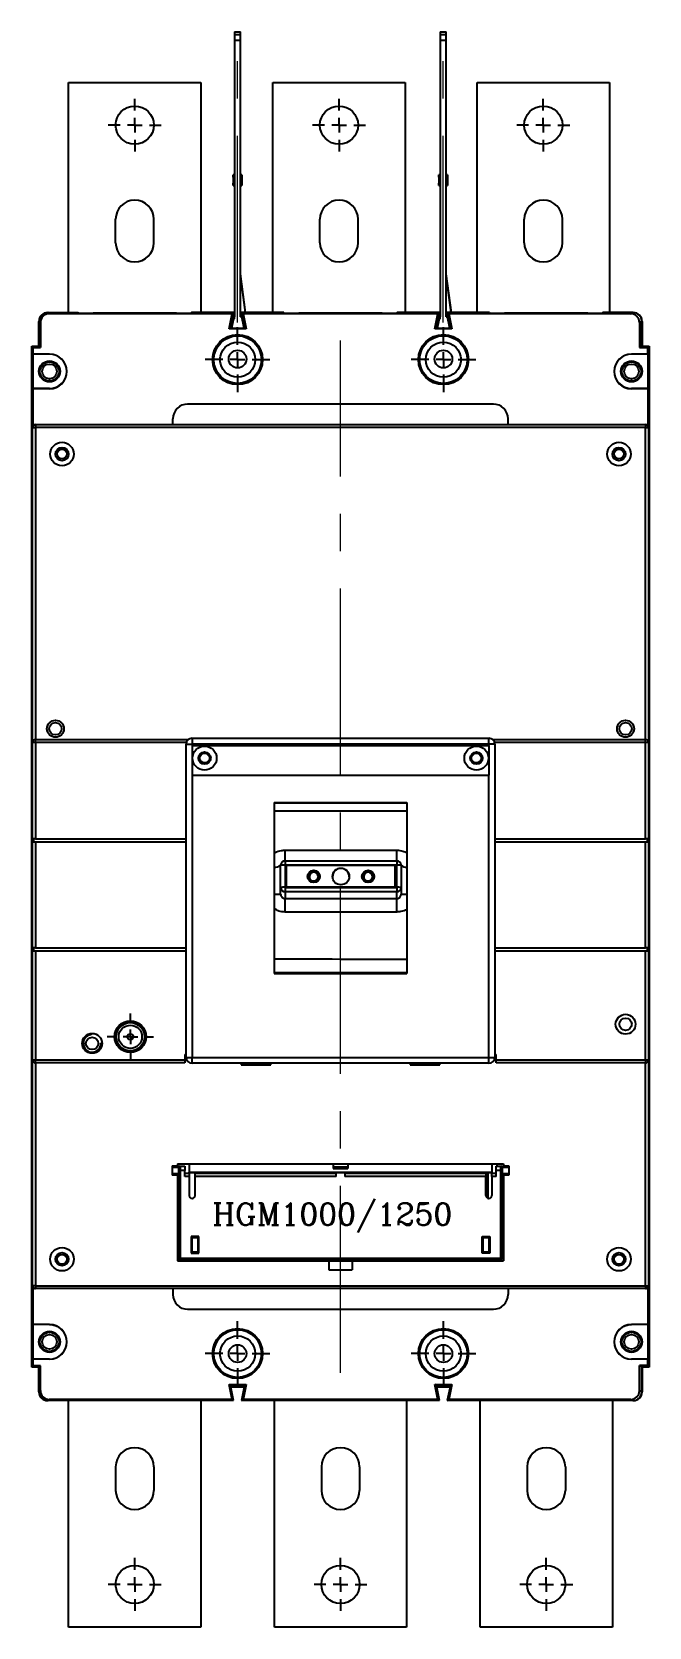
# Model space of a CAD drawing. Header units: millimetres. Extents: x 0 to 210, y 0 to 542.
import ezdxf

# ---------------------------------------------------------------- set-up
doc = ezdxf.new("R2010")
doc.units = ezdxf.units.MM
doc.linetypes.add('CENTERX2', pattern=[101.6, 63.5, -12.7, 12.7, -12.7])
doc.layers.add('FORMAT', color=7, linetype='Continuous')
doc.styles.add('ROMANC', font='ROMANC')

# ---------------------------------------------------------------- blocks, each defined once
blk = doc.blocks.new('SW_CENTERMARKSYMBOL_0')
at = {"layer": 'FORMAT', "color": 0}
for p, q in [((0, 5), (0, 9)), ((-5, 0), (-9, 0)), ((0, 0), (-2.5, 0)), ((0, 0), (0, 2.5)), ((0, 0), (0, -2.5)), ((0, 0), (2.5, 0)), ((5, 0), (9, 0)), ((0, -5), (0, -9))]:
    blk.add_line(p, q, dxfattribs=at)
blk = doc.blocks.new('SW_CENTERMARKSYMBOL_1')
at = {"layer": 'FORMAT', "color": 0}
for p, q in [((0, 5), (0, 9)), ((-5, 0), (-9, 0)), ((0, 0), (-2.5, 0)), ((0, 0), (0, 2.5)), ((0, 0), (0, -2.5)), ((0, 0), (2.5, 0)), ((5, 0), (9, 0)), ((0, -5), (0, -9))]:
    blk.add_line(p, q, dxfattribs=at)
blk = doc.blocks.new('SW_CENTERMARKSYMBOL_2')
at = {"layer": 'FORMAT', "color": 0}
for p, q in [((0, 5), (0, 9)), ((-5, 0), (-9, 0)), ((0, 0), (-2.5, 0)), ((0, 0), (0, 2.5)), ((0, 0), (0, -2.5)), ((0, 0), (2.5, 0)), ((5, 0), (9, 0)), ((0, -5), (0, -9))]:
    blk.add_line(p, q, dxfattribs=at)
blk = doc.blocks.new('SW_CENTERMARKSYMBOL_3')
at = {"layer": 'FORMAT', "color": 0}
for p, q in [((0, 5), (0, 9)), ((-5, 0), (-9, 0)), ((0, 0), (-2.5, 0)), ((0, 0), (0, 2.5)), ((0, 0), (0, -2.5)), ((0, 0), (2.5, 0)), ((5, 0), (9, 0)), ((0, -5), (0, -9))]:
    blk.add_line(p, q, dxfattribs=at)
blk = doc.blocks.new('SW_CENTERMARKSYMBOL_4')
at = {"layer": 'FORMAT', "color": 0}
for p, q in [((0, 5), (0, 9)), ((-5, 0), (-9, 0)), ((0, 0), (-2.5, 0)), ((0, 0), (0, 2.5)), ((0, 0), (0, -2.5)), ((0, 0), (2.5, 0)), ((5, 0), (9, 0)), ((0, -5), (0, -9))]:
    blk.add_line(p, q, dxfattribs=at)
blk = doc.blocks.new('SW_CENTERMARKSYMBOL_5')
at = {"layer": 'FORMAT', "color": 0}
for p, q in [((0, 5), (0, 9)), ((-5, 0), (-9, 0)), ((0, 0), (-2.5, 0)), ((0, 0), (0, 2.5)), ((0, 0), (0, -2.5)), ((0, 0), (2.5, 0)), ((5, 0), (9, 0)), ((0, -5), (0, -9))]:
    blk.add_line(p, q, dxfattribs=at)
blk = doc.blocks.new('SW_CENTERMARKSYMBOL_6')
at = {"layer": 'FORMAT', "color": 0}
for p, q in [((0, 5), (0, 11)), ((-5, 0), (-11, 0)), ((0, 0), (-2.5, 0)), ((0, 0), (0, 2.5)), ((0, 0), (0, -2.5)), ((0, 0), (2.5, 0)), ((5, 0), (11, 0)), ((0, -5), (0, -11))]:
    blk.add_line(p, q, dxfattribs=at)
blk = doc.blocks.new('SW_CENTERMARKSYMBOL_7')
at = {"layer": 'FORMAT', "color": 0}
for p, q in [((0, 5), (0, 11)), ((-5, 0), (-11, 0)), ((0, 0), (-2.5, 0)), ((0, 0), (0, 2.5)), ((0, 0), (0, -2.5)), ((0, 0), (2.5, 0)), ((5, 0), (11, 0)), ((0, -5), (0, -11))]:
    blk.add_line(p, q, dxfattribs=at)
blk = doc.blocks.new('SW_CENTERMARKSYMBOL_8')
at = {"layer": 'FORMAT', "color": 0}
for p, q in [((0, 5), (0, 11)), ((-5, 0), (-11, 0)), ((0, 0), (-2.5, 0)), ((0, 0), (0, 2.5)), ((0, 0), (0, -2.5)), ((0, 0), (2.5, 0)), ((5, 0), (11, 0)), ((0, -5), (0, -11))]:
    blk.add_line(p, q, dxfattribs=at)
blk = doc.blocks.new('SW_CENTERMARKSYMBOL_9')
at = {"layer": 'FORMAT', "color": 0}
for p, q in [((0, 5), (0, 11)), ((-5, 0), (-11, 0)), ((0, 0), (-2.5, 0)), ((0, 0), (0, 2.5)), ((0, 0), (0, -2.5)), ((0, 0), (2.5, 0)), ((5, 0), (11, 0)), ((0, -5), (0, -11))]:
    blk.add_line(p, q, dxfattribs=at)
blk = doc.blocks.new('SW_CENTERMARKSYMBOL_10')
at = {"layer": 'FORMAT', "color": 0}
for p, q in [((0, 5), (0, 7.875)), ((-5, 0), (-7.875, 0)), ((0, 0), (-2.5, 0)), ((0, 0), (0, 2.5)), ((0, 0), (0, -2.5)), ((0, 0), (2.5, 0)), ((5, 0), (7.875, 0)), ((0, -5), (0, -7.875))]:
    blk.add_line(p, q, dxfattribs=at)
blk = doc.blocks.new('hgm1000-1250')
at = {"color": 7, "linetype": 'Continuous', "lineweight": 25}
for p, q in [((33497.74, 8471.71), (33499.74, 8471.71)), ((33497.74, 8471.71), (33497.74, 8470.85)), ((33497.74, 8470.85), (33497.74, 8468.74)), ((33497.74, 8470.85), (33499.74, 8470.85)), ((33499.74, 8468.74), (33497.74, 8468.74)), ((33497.74, 8468.74), (33497.74, 8374.84)), ((33499.74, 8470.85), (33499.74, 8471.71)), ((33499.74, 8468.74), (33499.74, 8470.85)), ((33499.74, 8374.84), (33499.74, 8468.74)), ((33567.74, 8471.71), (33569.74, 8471.71)), ((33567.74, 8471.71), (33567.74, 8470.85)), ((33567.74, 8470.85), (33569.74, 8470.85)), ((33567.74, 8470.85), (33567.74, 8468.74)), ((33569.74, 8468.74), (33567.74, 8468.74)), ((33567.74, 8468.74), (33567.74, 8374.84)), ((33569.74, 8470.85), (33569.74, 8471.71)), ((33569.74, 8468.74), (33569.74, 8470.85)), ((33569.74, 8374.84), (33569.74, 8468.74)), ((33441.3, 8376.25), (33441.3, 8454.5)), ((33441.3, 8454.5), (33486.3, 8454.5)), ((33486.3, 8454.5), (33486.3, 8376.25)), ((33510.8, 8454.5), (33555.8, 8454.5)), ((33510.8, 8376.25), (33510.8, 8454.5)), ((33555.8, 8454.5), (33555.8, 8376.25)), ((33580.3, 8376.25), (33580.3, 8454.5)), ((33580.3, 8454.5), (33625.3, 8454.5)), ((33625.3, 8454.5), (33625.3, 8376.25)), ((33497.74, 8423.14), (33497.24, 8423.14)), ((33497.24, 8423.14), (33497.24, 8423.06)), ((33497.24, 8423.06), (33497.72, 8423.06)), ((33497.24, 8422.67), (33497.24, 8423.06)), ((33497.72, 8422.67), (33497.24, 8422.67)), ((33497.24, 8422.36), (33497.24, 8422.67)), ((33497.72, 8422.36), (33497.24, 8422.36)), ((33497.24, 8422.36), (33497.24, 8422.33)), ((33497.24, 8422.36), (33497.72, 8422.36)), ((33497.24, 8422.36), (33497.24, 8422.36)), ((33497.24, 8422.33), (33497.74, 8422.33)), ((33497.24, 8422.33), (33497.24, 8422.24)), ((33497.24, 8422.24), (33497.74, 8422.24)), ((33497.24, 8422.24), (33497.24, 8421.74)), ((33497.24, 8421.74), (33497.74, 8421.74)), ((33497.24, 8421.74), (33497.24, 8420.71)), ((33497.24, 8420.71), (33497.74, 8420.71)), ((33497.24, 8420.71), (33497.24, 8420.22)), ((33497.24, 8420.22), (33497.72, 8420.22)), ((33497.24, 8420), (33497.24, 8420.22)), ((33497.24, 8420), (33497.72, 8420)), ((33497.24, 8419.51), (33497.24, 8420)), ((33497.24, 8419.51), (33497.74, 8419.51)), ((33497.72, 8419.51), (33497.24, 8419.51)), ((33497.24, 8419.51), (33497.24, 8419.51)), ((33497.72, 8423.06), (33497.72, 8422.63)), ((33497.74, 8422.63), (33497.72, 8422.63)), ((33497.72, 8422.63), (33497.72, 8422.36)), ((33497.72, 8420.22), (33497.72, 8420.21)), ((33497.72, 8420.21), (33497.74, 8420.21)), ((33497.72, 8420.21), (33497.72, 8420)), ((33497.72, 8420), (33497.74, 8420)), ((33497.72, 8420), (33497.72, 8419.51)), ((33500.24, 8423.14), (33499.74, 8423.15)), ((33499.74, 8422.63), (33500.24, 8422.63)), ((33499.74, 8422.34), (33500.24, 8422.33)), ((33499.74, 8422.25), (33500.24, 8422.24)), ((33499.74, 8421.74), (33500.24, 8421.74)), ((33499.74, 8420.71), (33500.24, 8420.71)), ((33499.74, 8420.21), (33500.24, 8420.21)), ((33499.74, 8420), (33500.24, 8420)), ((33499.74, 8419.5), (33500.24, 8419.51)), ((33500.24, 8423.14), (33500.24, 8422.63)), ((33500.24, 8422.63), (33500.24, 8422.33)), ((33500.24, 8422.33), (33500.24, 8422.24)), ((33500.24, 8422.24), (33500.24, 8421.74)), ((33500.24, 8421.74), (33500.24, 8420.71)), ((33500.24, 8420.71), (33500.24, 8420.21)), ((33500.24, 8420.21), (33500.24, 8420)), ((33500.24, 8420), (33500.24, 8419.51)), ((33567.74, 8423.14), (33567.24, 8423.14)), ((33567.24, 8423.14), (33567.24, 8423.06)), ((33567.24, 8423.06), (33567.72, 8423.06)), ((33567.24, 8422.67), (33567.24, 8423.06)), ((33567.72, 8422.67), (33567.24, 8422.67)), ((33567.24, 8422.36), (33567.24, 8422.67)), ((33567.72, 8422.36), (33567.24, 8422.36)), ((33567.24, 8422.36), (33567.24, 8422.33)), ((33567.24, 8422.36), (33567.72, 8422.36)), ((33567.24, 8422.36), (33567.24, 8422.36)), ((33567.24, 8422.33), (33567.74, 8422.33)), ((33567.24, 8422.33), (33567.24, 8422.24)), ((33567.24, 8422.24), (33567.74, 8422.24)), ((33567.24, 8422.24), (33567.24, 8421.74)), ((33567.24, 8421.74), (33567.74, 8421.74)), ((33567.24, 8421.74), (33567.24, 8420.71)), ((33567.24, 8420.71), (33567.74, 8420.71)), ((33567.24, 8420.71), (33567.24, 8420.22)), ((33567.24, 8420.22), (33567.72, 8420.22)), ((33567.24, 8420), (33567.24, 8420.22)), ((33567.24, 8420), (33567.72, 8420)), ((33567.24, 8419.51), (33567.24, 8420)), ((33567.24, 8419.51), (33567.74, 8419.51)), ((33567.72, 8419.51), (33567.24, 8419.51)), ((33567.24, 8419.51), (33567.24, 8419.51)), ((33567.72, 8423.06), (33567.72, 8422.63)), ((33567.74, 8422.63), (33567.72, 8422.63)), ((33567.72, 8422.63), (33567.72, 8422.36)), ((33567.72, 8420.22), (33567.72, 8420.21)), ((33567.72, 8420.21), (33567.74, 8420.21)), ((33567.72, 8420.21), (33567.72, 8420)), ((33567.72, 8420), (33567.74, 8420)), ((33567.72, 8420), (33567.72, 8419.51)), ((33570.24, 8423.14), (33569.74, 8423.15)), ((33569.74, 8422.63), (33570.24, 8422.63)), ((33569.74, 8422.34), (33570.24, 8422.33)), ((33569.74, 8422.25), (33570.24, 8422.24)), ((33569.74, 8421.74), (33570.24, 8421.74)), ((33569.74, 8420.71), (33570.24, 8420.71)), ((33569.74, 8420.21), (33570.24, 8420.21)), ((33569.74, 8420), (33570.24, 8420)), ((33569.74, 8419.5), (33570.24, 8419.51)), ((33570.24, 8423.14), (33570.24, 8422.63)), ((33570.24, 8422.63), (33570.24, 8422.33)), ((33570.24, 8422.33), (33570.24, 8422.24)), ((33570.24, 8422.24), (33570.24, 8421.74)), ((33570.24, 8421.74), (33570.24, 8420.71)), ((33570.24, 8420.71), (33570.24, 8420.21)), ((33570.24, 8420.21), (33570.24, 8420)), ((33570.24, 8420), (33570.24, 8419.51)), ((33457.3, 8400), (33457.3, 8408)), ((33470.3, 8400), (33470.3, 8408)), ((33526.8, 8400), (33526.8, 8408)), ((33539.8, 8400), (33539.8, 8408)), ((33596.3, 8400), (33596.3, 8408)), ((33609.3, 8400), (33609.3, 8408)), ((33501.52, 8376.25), (33499.74, 8389.49)), ((33571.52, 8376.25), (33569.74, 8389.49)), ((33434.15, 8376.25), (33441.3, 8376.25)), ((33434.3, 8376.25), (33434.69, 8375.85)), ((33434.3, 8376.25), (33444.48, 8376.25)), ((33496.96, 8375.85), (33434.69, 8375.85)), ((33444.48, 8376.25), (33444.62, 8376.12)), ((33477.97, 8376.07), (33449.62, 8376.07)), ((33483.11, 8376.25), (33482.97, 8376.12)), ((33497.45, 8376.25), (33483.11, 8376.25)), ((33487.3, 8376.25), (33489.05, 8376.25)), ((33495.05, 8376.25), (33497.3, 8376.25)), ((33495.92, 8370.75), (33496.96, 8375.85)), ((33496.41, 8371.15), (33497.45, 8376.25)), ((33497.45, 8376.25), (33496.96, 8375.85)), ((33497.72, 8375.73), (33497.72, 8375.48)), ((33497.72, 8375.73), (33497.74, 8375.73)), ((33500.14, 8376.25), (33500.63, 8375.85)), ((33514.48, 8376.25), (33500.14, 8376.25)), ((33500.14, 8376.25), (33501.18, 8371.15)), ((33500.3, 8376.25), (33502.55, 8376.25)), ((33566.96, 8375.85), (33500.63, 8375.85)), ((33500.63, 8375.85), (33501.67, 8370.75)), ((33508.55, 8376.25), (33510.8, 8376.25)), ((33514.48, 8376.25), (33514.62, 8376.12)), ((33547.97, 8376.07), (33519.62, 8376.07)), ((33553.11, 8376.25), (33552.97, 8376.12)), ((33567.45, 8376.25), (33553.11, 8376.25)), ((33556.8, 8376.25), (33559.05, 8376.25)), ((33565.05, 8376.25), (33567.3, 8376.25)), ((33565.92, 8370.75), (33566.96, 8375.85)), ((33566.41, 8371.15), (33567.45, 8376.25)), ((33567.45, 8376.25), (33566.96, 8375.85)), ((33567.72, 8375.73), (33567.72, 8375.48)), ((33567.72, 8375.73), (33567.74, 8375.73)), ((33570.14, 8376.25), (33570.63, 8375.85)), ((33584.48, 8376.25), (33570.14, 8376.25)), ((33570.14, 8376.25), (33571.18, 8371.15)), ((33570.3, 8376.25), (33572.55, 8376.25)), ((33570.63, 8375.85), (33571.67, 8370.75)), ((33632.5, 8375.85), (33570.63, 8375.85)), ((33578.55, 8376.25), (33580.3, 8376.25)), ((33584.48, 8376.25), (33584.62, 8376.12)), ((33617.97, 8376.07), (33589.62, 8376.07)), ((33623.11, 8376.25), (33622.97, 8376.12)), ((33633.3, 8376.25), (33623.11, 8376.25)), ((33626.3, 8376.25), (33633.44, 8376.25)), ((33632.5, 8375.85), (33633.3, 8376.25)), ((33431.16, 8364.88), (33431.16, 8373.26)), ((33431.69, 8372.85), (33431.3, 8373.25)), ((33431.3, 8373.25), (33431.3, 8364.75)), ((33431.69, 8372.85), (33431.69, 8364.35)), ((33496.41, 8371.15), (33495.92, 8370.75)), ((33501.67, 8370.75), (33495.92, 8370.75)), ((33496.68, 8371.15), (33496.41, 8371.15)), ((33496.74, 8371.5), (33496.48, 8371.5)), ((33497.34, 8374.97), (33496.68, 8371.74)), ((33496.68, 8371.59), (33497.34, 8374.82)), ((33497.34, 8374.17), (33496.68, 8370.91)), ((33496.68, 8371.71), (33496.68, 8371.59)), ((33496.68, 8371.22), (33496.68, 8370.91)), ((33497.34, 8374.71), (33496.69, 8371.5)), ((33500.62, 8370.84), (33496.85, 8370.84)), ((33497.59, 8375.06), (33497.34, 8374.97)), ((33497.34, 8374.97), (33497.34, 8374.82)), ((33497.34, 8374.71), (33497.72, 8374.71)), ((33497.34, 8374.71), (33497.34, 8374.17)), ((33497.34, 8374.17), (33497.72, 8374.17)), ((33497.35, 8374.82), (33497.72, 8374.81)), ((33497.72, 8374.77), (33497.36, 8374.78)), ((33497.59, 8375.06), (33497.72, 8375.06)), ((33497.72, 8375.39), (33497.72, 8375.48)), ((33497.74, 8375.39), (33497.72, 8375.39)), ((33497.72, 8375.39), (33497.72, 8374.84)), ((33497.72, 8374.17), (33497.72, 8374.84)), ((33497.72, 8374.84), (33497.74, 8374.84)), ((33499.74, 8375.39), (33500.18, 8375.39)), ((33499.74, 8374.84), (33500.11, 8374.83)), ((33500.11, 8375.39), (33500.11, 8374.83)), ((33500.87, 8371.7), (33500.11, 8375.39)), ((33500.11, 8374.83), (33500.87, 8371.14)), ((33500.18, 8375.39), (33500.94, 8371.69)), ((33501.11, 8371.5), (33500.86, 8371.5)), ((33500.87, 8371.65), (33500.87, 8371.7)), ((33500.87, 8371.5), (33500.87, 8371.65)), ((33500.87, 8371.09), (33500.87, 8371.4)), ((33501.18, 8371.15), (33500.87, 8371.15)), ((33501.18, 8371.15), (33501.67, 8370.75)), ((33566.41, 8371.15), (33565.92, 8370.75)), ((33571.67, 8370.75), (33565.92, 8370.75)), ((33566.68, 8371.15), (33566.41, 8371.15)), ((33566.74, 8371.5), (33566.48, 8371.5)), ((33567.34, 8374.97), (33566.68, 8371.74)), ((33566.68, 8371.59), (33567.34, 8374.82)), ((33567.34, 8374.17), (33566.68, 8370.91)), ((33566.68, 8371.71), (33566.68, 8371.59)), ((33566.68, 8371.22), (33566.68, 8370.91)), ((33567.34, 8374.71), (33566.69, 8371.5)), ((33570.62, 8370.84), (33566.85, 8370.84)), ((33567.59, 8375.06), (33567.34, 8374.97)), ((33567.34, 8374.97), (33567.34, 8374.82)), ((33567.34, 8374.71), (33567.72, 8374.71)), ((33567.34, 8374.71), (33567.34, 8374.17)), ((33567.34, 8374.17), (33567.72, 8374.17)), ((33567.35, 8374.82), (33567.72, 8374.81)), ((33567.72, 8374.77), (33567.36, 8374.78)), ((33567.59, 8375.06), (33567.72, 8375.06)), ((33567.72, 8375.39), (33567.72, 8375.48)), ((33567.74, 8375.39), (33567.72, 8375.39)), ((33567.72, 8375.39), (33567.72, 8374.84)), ((33567.72, 8374.17), (33567.72, 8374.84)), ((33567.72, 8374.84), (33567.74, 8374.84)), ((33569.74, 8375.39), (33570.18, 8375.39)), ((33569.74, 8374.84), (33570.11, 8374.83)), ((33570.11, 8375.39), (33570.11, 8374.83)), ((33570.87, 8371.7), (33570.11, 8375.39)), ((33570.11, 8374.83), (33570.87, 8371.14)), ((33570.18, 8375.39), (33570.94, 8371.69)), ((33571.11, 8371.5), (33570.86, 8371.5)), ((33570.87, 8371.65), (33570.87, 8371.7)), ((33570.87, 8371.5), (33570.87, 8371.65)), ((33570.87, 8371.09), (33570.87, 8371.4)), ((33571.18, 8371.15), (33570.87, 8371.15)), ((33571.18, 8371.15), (33571.67, 8370.75)), ((33636.3, 8373.25), (33635.5, 8372.86)), ((33635.5, 8372.86), (33635.5, 8364.34)), ((33636.3, 8364.74), (33636.3, 8373.25)), ((33636.43, 8373.26), (33636.43, 8364.88)), ((33428.8, 8017.62), (33428.8, 8364.88)), ((33428.8, 8364.88), (33431.16, 8364.88)), ((33428.8, 8364.75), (33428.8, 8017.75)), ((33428.8, 8364.75), (33429.19, 8364.35)), ((33431.3, 8364.75), (33428.8, 8364.75)), ((33431.3, 8364.75), (33431.69, 8364.35)), ((33636.3, 8364.74), (33635.5, 8364.34)), ((33638.8, 8364.74), (33636.3, 8364.74)), ((33636.43, 8364.88), (33638.8, 8364.88)), ((33638.8, 8364.74), (33638.4, 8364.34)), ((33638.8, 8364.88), (33638.8, 8017.62)), ((33638.8, 8017.77), (33638.8, 8364.74)), ((33429.19, 8362.15), (33429.14, 8362.1)), ((33429.14, 8362.1), (33429.14, 8350.41)), ((33434.8, 8362.1), (33429.14, 8362.1)), ((33429.19, 8362.15), (33429.19, 8364.35)), ((33429.19, 8364.35), (33431.69, 8364.35)), ((33434.8, 8362.15), (33429.19, 8362.15)), ((33434.8, 8362.1), (33434.8, 8362.15)), ((33638.4, 8362.15), (33632.8, 8362.15)), ((33632.8, 8362.1), (33632.8, 8362.15)), ((33638.45, 8362.1), (33632.8, 8362.1)), ((33635.5, 8364.34), (33638.4, 8364.34)), ((33638.4, 8362.15), (33638.4, 8364.34)), ((33638.45, 8362.1), (33638.4, 8362.15)), ((33638.45, 8350.41), (33638.45, 8362.1)), ((33429.14, 8350.41), (33429.19, 8350.35)), ((33434.8, 8350.41), (33429.14, 8350.41)), ((33429.19, 8337.67), (33429.19, 8350.35)), ((33434.8, 8350.35), (33429.19, 8350.35)), ((33434.8, 8350.41), (33434.8, 8350.35)), ((33632.8, 8350.41), (33632.8, 8350.35)), ((33638.45, 8350.41), (33632.8, 8350.41)), ((33638.4, 8350.35), (33632.8, 8350.35)), ((33638.4, 8350.35), (33638.45, 8350.41)), ((33638.4, 8350.35), (33638.4, 8337.67)), ((33585.8, 8345.15), (33481.8, 8345.15)), ((33430.05, 8338.15), (33430.05, 8337.15)), ((33430.05, 8338.15), (33637.55, 8338.15)), ((33476.8, 8338.15), (33476.8, 8340.15)), ((33590.8, 8338.15), (33590.8, 8340.15)), ((33637.55, 8338.15), (33637.55, 8337.15)), ((33429.05, 8337.15), (33430.05, 8337.15)), ((33429.05, 8230.1), (33429.05, 8337.15)), ((33430.05, 8337.15), (33430.05, 8231.1)), ((33637.55, 8337.15), (33430.05, 8337.15)), ((33637.55, 8337.15), (33638.55, 8337.15)), ((33637.55, 8231.1), (33637.55, 8337.15)), ((33638.55, 8337.15), (33638.55, 8230.1)), ((33429.05, 8122.1), (33429.05, 8230.1)), ((33430.05, 8230.1), (33429.05, 8230.1)), ((33430.05, 8231.1), (33482.1, 8231.1)), ((33430.05, 8230.1), (33430.05, 8231.1)), ((33430.05, 8230.1), (33430.05, 8197.25)), ((33481.3, 8123), (33481.3, 8229.5)), ((33481.3, 8229.5), (33483.3, 8229.5)), ((33483.3, 8231.5), (33483.3, 8229.5)), ((33483.3, 8231.5), (33584.3, 8231.5)), ((33483.3, 8229.5), (33483.3, 8229)), ((33584.3, 8229.5), (33483.3, 8229.5)), ((33584.3, 8229.5), (33584.3, 8231.5)), ((33584.3, 8229), (33584.3, 8229.5)), ((33586.3, 8229.5), (33584.3, 8229.5)), ((33585.5, 8231.1), (33637.55, 8231.1)), ((33586.3, 8229.5), (33586.3, 8123)), ((33637.55, 8230.1), (33637.55, 8231.1)), ((33637.55, 8197.25), (33637.55, 8230.1)), ((33638.55, 8230.1), (33637.55, 8230.1)), ((33638.55, 8230.1), (33638.55, 8122.1)), ((33483.3, 8229), (33483.3, 8219)), ((33483.3, 8229), (33584.3, 8229)), ((33584.3, 8229), (33584.3, 8219)), ((33483.3, 8219), (33483.3, 8123)), ((33483.3, 8219), (33584.3, 8219)), ((33584.3, 8123), (33584.3, 8219)), ((33511.2, 8209.7), (33556.4, 8209.7)), ((33511.2, 8209.7), (33511.2, 8151.55)), ((33511.2, 8209.55), (33556.4, 8209.55)), ((33556.4, 8209.7), (33556.4, 8151.55)), ((33556.4, 8206.75), (33511.2, 8206.75)), ((33556.4, 8206.73), (33511.2, 8206.72)), ((33429.33, 8197.25), (33429.33, 8196.25)), ((33430.05, 8197.25), (33429.33, 8197.25)), ((33430.05, 8197.25), (33481.3, 8197.25)), ((33586.3, 8197.25), (33637.55, 8197.25)), ((33638.26, 8197.25), (33637.55, 8197.25)), ((33638.26, 8196.25), (33638.26, 8197.25)), ((33429.33, 8196.25), (33430.05, 8196.25)), ((33430.05, 8196.25), (33430.05, 8160.25)), ((33430.05, 8196.25), (33481.3, 8196.25)), ((33514.94, 8189.83), (33514.94, 8193.45)), ((33514.94, 8193.45), (33552.94, 8193.45)), ((33552.94, 8189.83), (33552.94, 8193.45)), ((33586.3, 8196.25), (33637.55, 8196.25)), ((33637.55, 8160.25), (33637.55, 8196.25)), ((33637.55, 8196.25), (33638.26, 8196.25)), ((33513.44, 8180.76), (33513.44, 8188.33)), ((33514.94, 8189.83), (33552.94, 8189.83)), ((33514.94, 8189.83), (33514.94, 8188.38)), ((33514.94, 8188.38), (33514.94, 8180.81)), ((33552.94, 8188.38), (33514.94, 8188.38)), ((33515.44, 8180.84), (33515.44, 8188.33)), ((33552.44, 8188.33), (33515.44, 8188.33)), ((33552.44, 8188.27), (33515.44, 8188.27)), ((33552.44, 8180.84), (33552.44, 8188.33)), ((33552.94, 8189.83), (33552.94, 8188.38)), ((33552.94, 8180.81), (33552.94, 8188.38)), ((33554.44, 8188.33), (33554.44, 8180.76)), ((33513.44, 8178.53), (33513.44, 8180.76)), ((33514.94, 8180.81), (33552.94, 8180.81)), ((33514.94, 8180.81), (33514.94, 8179.26)), ((33552.44, 8180.84), (33515.44, 8180.84)), ((33552.94, 8180.81), (33552.94, 8179.26)), ((33554.44, 8180.76), (33554.44, 8178.53)), ((33552.94, 8179.26), (33514.94, 8179.26)), ((33514.94, 8179.26), (33514.94, 8177.01)), ((33514.94, 8177.01), (33552.94, 8177.01)), ((33514.94, 8172.42), (33514.94, 8177.01)), ((33552.94, 8177.01), (33552.94, 8179.26)), ((33552.94, 8172.42), (33552.94, 8177.01)), ((33552.94, 8172.42), (33514.94, 8172.42)), ((33430.05, 8160.25), (33429.33, 8160.25)), ((33429.33, 8160.25), (33429.33, 8159.25)), ((33429.33, 8159.25), (33430.05, 8159.25)), ((33430.05, 8160.25), (33481.3, 8160.25)), ((33430.05, 8159.25), (33430.05, 8122.1)), ((33430.05, 8159.25), (33481.3, 8159.25)), ((33586.3, 8160.25), (33637.55, 8160.25)), ((33586.3, 8159.25), (33637.55, 8159.25)), ((33638.26, 8160.25), (33637.55, 8160.25)), ((33637.55, 8122.1), (33637.55, 8159.25)), ((33637.55, 8159.25), (33638.26, 8159.25)), ((33638.26, 8159.25), (33638.26, 8160.25)), ((33556.4, 8151.69), (33511.2, 8151.69)), ((33511.2, 8151.55), (33556.4, 8151.55)), ((33448.8, 8131.09), (33448.8, 8130.71)), ((33448.82, 8131.09), (33448.82, 8130.71)), ((33452.67, 8127.77), (33452.3, 8127.77)), ((33452.67, 8127.75), (33452.3, 8127.75)), ((33429.05, 8122.1), (33430.05, 8122.1)), ((33429.05, 8045.35), (33429.05, 8122.1)), ((33430.05, 8121.1), (33430.05, 8122.1)), ((33430.05, 8122.1), (33480.8, 8122.1)), ((33480.8, 8121.1), (33430.05, 8121.1)), ((33430.05, 8121.1), (33430.05, 8045.35)), ((33480.8, 8124), (33480.8, 8122.1)), ((33480.8, 8124), (33481.3, 8124)), ((33480.8, 8122.1), (33480.8, 8121.1)), ((33481.3, 8123), (33483.3, 8123)), ((33483.3, 8123), (33584.3, 8123)), ((33483.3, 8121), (33483.3, 8123)), ((33584.3, 8121), (33483.3, 8121)), ((33500.05, 8121), (33500.05, 8120.5)), ((33500.55, 8121), (33500.55, 8120.5)), ((33509.55, 8121), (33509.55, 8120.5)), ((33510.05, 8120.5), (33510.05, 8121)), ((33557.55, 8121), (33557.55, 8120.5)), ((33558.05, 8121), (33558.05, 8120.5)), ((33567.05, 8121), (33567.05, 8120.5)), ((33567.55, 8120.5), (33567.55, 8121)), ((33584.3, 8121), (33584.3, 8123)), ((33584.3, 8123), (33586.3, 8123)), ((33586.3, 8124), (33586.8, 8124)), ((33586.8, 8122.1), (33586.8, 8124)), ((33586.8, 8122.1), (33637.55, 8122.1)), ((33586.8, 8121.1), (33586.8, 8122.1)), ((33637.55, 8121.1), (33586.8, 8121.1)), ((33637.55, 8122.1), (33638.55, 8122.1)), ((33637.55, 8122.1), (33637.55, 8121.1)), ((33637.55, 8045.35), (33637.55, 8121.1)), ((33638.55, 8122.1), (33638.55, 8045.35)), ((33500.05, 8120.5), (33510.05, 8120.5)), ((33557.55, 8120.5), (33567.55, 8120.5)), ((33476.55, 8086.1), (33478.3, 8086.1)), ((33476.55, 8086.1), (33476.55, 8082.9)), ((33478.3, 8085.6), (33476.55, 8085.6)), ((33478.8, 8085.5), (33476.55, 8085.5)), ((33476.55, 8083.5), (33478.8, 8083.5)), ((33476.55, 8083.4), (33478.3, 8083.4)), ((33478.3, 8082.9), (33476.55, 8082.9)), ((33478.3, 8086.75), (33589.3, 8086.75)), ((33478.3, 8086.75), (33478.3, 8086.1)), ((33478.3, 8086.1), (33478.3, 8085.6)), ((33478.3, 8085.6), (33478.3, 8085.5)), ((33478.3, 8083.5), (33478.3, 8083.4)), ((33478.3, 8083.4), (33478.3, 8082.9)), ((33478.3, 8082.9), (33478.3, 8053.75)), ((33478.8, 8084.5), (33478.8, 8085.5)), ((33478.8, 8054.75), (33478.8, 8084.5)), ((33478.8, 8084.5), (33479.3, 8084.5)), ((33479.3, 8086), (33479.3, 8084.5)), ((33479.3, 8086), (33480.8, 8086)), ((33480.8, 8084.5), (33479.3, 8084.5)), ((33479.3, 8084.5), (33479.3, 8054.75)), ((33480.8, 8086), (33480.8, 8084.5)), ((33480.8, 8082.5), (33480.8, 8084.5)), ((33482.3, 8083.5), (33480.8, 8083.5)), ((33482.3, 8086.75), (33482.3, 8084)), ((33482.3, 8083.75), (33482.3, 8084)), ((33532.3, 8083.75), (33482.3, 8083.75)), ((33482.3, 8083.5), (33482.3, 8082.5)), ((33532.3, 8083.5), (33484.3, 8083.5)), ((33484.3, 8082.5), (33484.3, 8083.5)), ((33493.09, 8083.5), (33493.09, 8083.75)), ((33518.09, 8083.5), (33518.09, 8083.75)), ((33521.55, 8083.75), (33521.55, 8083.5)), ((33526.3, 8083.75), (33526.3, 8083.5)), ((33531.3, 8086.75), (33531.3, 8085.25)), ((33531.3, 8085.75), (33536.3, 8085.75)), ((33531.3, 8085.25), (33536.3, 8085.25)), ((33532.3, 8084), (33535.3, 8084)), ((33532.3, 8083.75), (33532.3, 8084)), ((33535.3, 8083.75), (33532.3, 8083.75)), ((33532.3, 8082.5), (33532.3, 8083.75)), ((33535.3, 8084), (33535.3, 8083.75)), ((33535.3, 8083.75), (33535.3, 8082.5)), ((33585.3, 8083.75), (33535.3, 8083.75)), ((33583.3, 8083.5), (33535.3, 8083.5)), ((33536.3, 8086.75), (33536.3, 8085.25)), ((33541.3, 8083.75), (33541.3, 8083.5)), ((33552.63, 8083.5), (33552.63, 8083.75)), ((33556.09, 8083.75), (33556.09, 8083.5)), ((33557.8, 8083.75), (33557.8, 8083.5)), ((33563.8, 8083.75), (33563.8, 8083.5)), ((33573.8, 8083.75), (33573.8, 8083.5)), ((33579.8, 8083.75), (33579.8, 8083.5)), ((33583.3, 8083.5), (33583.3, 8082.5)), ((33583.8, 8075.14), (33583.8, 8083.75)), ((33584.09, 8075.02), (33584.09, 8083.75)), ((33585.3, 8086.75), (33585.3, 8084)), ((33585.3, 8084), (33585.3, 8083.75)), ((33586.8, 8083.5), (33585.3, 8083.5)), ((33585.3, 8082.5), (33585.3, 8083.5)), ((33586.8, 8084.5), (33586.8, 8086)), ((33586.8, 8086), (33588.3, 8086)), ((33588.3, 8084.5), (33586.8, 8084.5)), ((33586.8, 8082.5), (33586.8, 8084.5)), ((33587.09, 8086), (33587.09, 8086.75)), ((33588.3, 8084.5), (33588.3, 8086)), ((33588.3, 8054.75), (33588.3, 8084.5)), ((33588.8, 8084.5), (33588.3, 8084.5)), ((33591.05, 8085.5), (33588.8, 8085.5)), ((33588.8, 8085.5), (33588.8, 8084.5)), ((33588.8, 8084.5), (33588.8, 8054.75)), ((33588.8, 8083.5), (33591.05, 8083.5)), ((33589.3, 8086.75), (33589.3, 8086.1)), ((33589.3, 8086.1), (33591.05, 8086.1)), ((33589.3, 8085.6), (33589.3, 8086.1)), ((33591.05, 8085.6), (33589.3, 8085.6)), ((33589.3, 8085.5), (33589.3, 8085.6)), ((33589.3, 8083.4), (33589.3, 8083.5)), ((33589.3, 8083.4), (33591.05, 8083.4)), ((33589.3, 8082.9), (33589.3, 8083.4)), ((33589.3, 8082.9), (33589.3, 8053.75)), ((33591.05, 8082.9), (33589.3, 8082.9)), ((33591.05, 8086.1), (33591.05, 8082.9)), ((33482.3, 8082.5), (33480.8, 8082.5)), ((33482.3, 8082.5), (33482.3, 8076)), ((33532.3, 8082.5), (33484.3, 8082.5)), ((33484.3, 8076), (33484.3, 8082.5)), ((33583.3, 8082.5), (33535.3, 8082.5)), ((33583.3, 8076), (33583.3, 8082.5)), ((33586.8, 8082.5), (33585.3, 8082.5)), ((33585.3, 8082.5), (33585.3, 8076)), ((33478.5, 8075.75), (33478.5, 8075.25)), ((33478.5, 8075.75), (33478.8, 8075.75)), ((33478.8, 8075.25), (33478.5, 8075.25)), ((33478.5, 8075.25), (33478.5, 8074.75)), ((33478.5, 8074.75), (33478.8, 8074.75)), ((33478.5, 8074.25), (33478.5, 8074.75)), ((33478.8, 8074.25), (33478.5, 8074.25)), ((33588.8, 8075.75), (33589.1, 8075.75)), ((33589.1, 8075.25), (33588.8, 8075.25)), ((33588.8, 8074.75), (33589.1, 8074.75)), ((33589.1, 8074.25), (33588.8, 8074.25)), ((33589.1, 8075.75), (33589.1, 8075.25)), ((33589.1, 8074.75), (33589.1, 8075.25)), ((33589.1, 8074.25), (33589.1, 8074.75)), ((33478.3, 8061.75), (33478.8, 8061.75)), ((33483.02, 8062.13), (33483.02, 8056.38)), ((33485.57, 8062.13), (33483.02, 8062.13)), ((33483.02, 8061.75), (33483.3, 8061.75)), ((33483.3, 8061.75), (33485.3, 8061.75)), ((33483.3, 8056.75), (33483.3, 8061.75)), ((33485.3, 8061.75), (33485.3, 8056.75)), ((33485.3, 8061.75), (33485.57, 8061.75)), ((33485.57, 8056.38), (33485.57, 8062.13)), ((33582.02, 8056.38), (33582.02, 8062.13)), ((33582.02, 8062.13), (33584.57, 8062.13)), ((33582.02, 8061.75), (33582.3, 8061.75)), ((33582.3, 8061.75), (33584.3, 8061.75)), ((33582.3, 8056.75), (33582.3, 8061.75)), ((33583.8, 8061.75), (33583.8, 8062.13)), ((33584.09, 8061.75), (33584.09, 8062.13)), ((33584.3, 8061.75), (33584.3, 8056.75)), ((33584.3, 8061.75), (33584.57, 8061.75)), ((33584.57, 8062.13), (33584.57, 8056.38)), ((33588.8, 8061.75), (33589.3, 8061.75)), ((33483.3, 8060.25), (33483.02, 8060.25)), ((33483.02, 8058.25), (33483.3, 8058.25)), ((33483.02, 8056.38), (33485.57, 8056.38)), ((33485.3, 8056.75), (33483.3, 8056.75)), ((33485.57, 8060.25), (33485.3, 8060.25)), ((33485.3, 8058.25), (33485.57, 8058.25)), ((33582.3, 8060.25), (33582.02, 8060.25)), ((33582.02, 8058.25), (33582.3, 8058.25)), ((33584.57, 8056.38), (33582.02, 8056.38)), ((33584.3, 8056.75), (33582.3, 8056.75)), ((33584.57, 8060.25), (33584.3, 8060.25)), ((33584.3, 8058.25), (33584.57, 8058.25)), ((33478.3, 8053.75), (33529.8, 8053.75)), ((33478.8, 8054.75), (33479.3, 8054.75)), ((33479.3, 8054.25), (33479.3, 8054.75)), ((33479.3, 8054.75), (33588.3, 8054.75)), ((33529.8, 8054.25), (33479.3, 8054.25)), ((33489.8, 8054.25), (33489.8, 8053.75)), ((33493.09, 8053.75), (33493.09, 8054.25)), ((33518.09, 8053.75), (33518.09, 8054.25)), ((33521.55, 8054.25), (33521.55, 8053.75)), ((33529.8, 8054.25), (33537.8, 8054.25)), ((33529.8, 8053.75), (33537.8, 8053.75)), ((33529.8, 8053.75), (33529.8, 8050.75)), ((33529.8, 8050.75), (33537.8, 8050.75)), ((33588.3, 8054.25), (33537.8, 8054.25)), ((33537.8, 8053.75), (33537.8, 8050.75)), ((33537.8, 8053.75), (33589.3, 8053.75)), ((33552.63, 8053.75), (33552.63, 8054.25)), ((33556.09, 8054.25), (33556.09, 8053.75)), ((33557.8, 8054.25), (33557.8, 8053.75)), ((33559.8, 8053.75), (33559.8, 8054.25)), ((33563.8, 8054.25), (33563.8, 8053.75)), ((33573.8, 8054.25), (33573.8, 8053.75)), ((33577.8, 8054.25), (33577.8, 8053.75)), ((33588.8, 8054.75), (33588.3, 8054.75)), ((33588.3, 8054.25), (33588.3, 8054.75)), ((33430.05, 8045.35), (33429.05, 8045.35)), ((33429.19, 8032.15), (33429.19, 8044.83)), ((33430.05, 8045.35), (33430.05, 8044.35)), ((33430.05, 8045.35), (33637.55, 8045.35)), ((33637.55, 8045.35), (33638.55, 8045.35)), ((33637.55, 8045.35), (33637.55, 8044.35)), ((33638.4, 8044.83), (33638.4, 8032.15)), ((33637.55, 8044.35), (33430.05, 8044.35)), ((33476.8, 8044.35), (33476.8, 8042.35)), ((33590.8, 8044.35), (33590.8, 8042.35)), ((33481.8, 8037.35), (33585.8, 8037.35)), ((33429.19, 8032.15), (33429.14, 8032.1)), ((33429.14, 8032.1), (33429.14, 8020.41)), ((33434.8, 8032.1), (33429.14, 8032.1)), ((33434.8, 8032.15), (33429.19, 8032.15)), ((33434.8, 8032.1), (33434.8, 8032.15)), ((33638.4, 8032.15), (33632.8, 8032.15)), ((33632.8, 8032.1), (33632.8, 8032.15)), ((33638.45, 8032.1), (33632.8, 8032.1)), ((33638.45, 8032.1), (33638.4, 8032.15)), ((33638.45, 8020.41), (33638.45, 8032.1)), ((33429.19, 8018.15), (33428.8, 8017.75)), ((33428.8, 8017.75), (33431.3, 8017.75)), ((33431.16, 8017.62), (33428.8, 8017.62)), ((33434.8, 8020.41), (33429.14, 8020.41)), ((33429.14, 8020.41), (33429.19, 8020.35)), ((33429.19, 8018.15), (33429.19, 8020.35)), ((33434.8, 8020.35), (33429.19, 8020.35)), ((33431.69, 8018.15), (33429.19, 8018.15)), ((33431.16, 8009.24), (33431.16, 8017.62)), ((33431.69, 8018.15), (33431.3, 8017.75)), ((33431.3, 8017.75), (33431.3, 8009.25)), ((33431.69, 8009.65), (33431.69, 8018.15)), ((33434.8, 8020.41), (33434.8, 8020.35)), ((33632.8, 8020.41), (33632.8, 8020.35)), ((33638.45, 8020.41), (33632.8, 8020.41)), ((33638.4, 8020.35), (33632.8, 8020.35)), ((33638.4, 8018.16), (33635.5, 8018.16)), ((33635.5, 8009.65), (33635.5, 8018.16)), ((33636.3, 8017.77), (33635.5, 8018.16)), ((33636.3, 8009.25), (33636.3, 8017.77)), ((33636.3, 8017.77), (33638.8, 8017.77)), ((33636.43, 8017.62), (33636.43, 8009.24)), ((33638.8, 8017.62), (33636.43, 8017.62)), ((33638.4, 8020.35), (33638.45, 8020.41)), ((33638.4, 8018.16), (33638.4, 8020.35)), ((33638.8, 8017.77), (33638.4, 8018.16)), ((33431.3, 8009.25), (33431.69, 8009.65)), ((33434.69, 8006.65), (33434.3, 8006.25)), ((33496.96, 8006.65), (33434.69, 8006.65)), ((33495.92, 8011.75), (33501.67, 8011.75)), ((33496.96, 8006.65), (33495.92, 8011.75)), ((33496.41, 8011.35), (33495.92, 8011.75)), ((33496.41, 8011.35), (33501.18, 8011.35)), ((33497.45, 8006.25), (33496.41, 8011.35)), ((33496.48, 8011), (33501.11, 8011)), ((33497.45, 8006.25), (33496.96, 8006.65)), ((33501.18, 8011.35), (33500.14, 8006.25)), ((33500.14, 8006.25), (33500.63, 8006.65)), ((33501.67, 8011.75), (33500.63, 8006.65)), ((33566.96, 8006.65), (33500.63, 8006.65)), ((33501.18, 8011.35), (33501.67, 8011.75)), ((33565.92, 8011.75), (33571.67, 8011.75)), ((33566.96, 8006.65), (33565.92, 8011.75)), ((33566.41, 8011.35), (33565.92, 8011.75)), ((33567.45, 8006.25), (33566.41, 8011.35)), ((33566.41, 8011.35), (33571.18, 8011.35)), ((33566.48, 8011), (33571.11, 8011)), ((33567.45, 8006.25), (33566.96, 8006.65)), ((33571.18, 8011.35), (33570.14, 8006.25)), ((33570.14, 8006.25), (33570.63, 8006.65)), ((33571.67, 8011.75), (33570.63, 8006.65)), ((33632.5, 8006.65), (33570.63, 8006.65)), ((33571.18, 8011.35), (33571.67, 8011.75)), ((33633.3, 8006.25), (33632.5, 8006.65)), ((33635.5, 8009.65), (33636.3, 8009.25)), ((33440.8, 8006.25), (33434.15, 8006.25)), ((33497.45, 8006.25), (33434.3, 8006.25)), ((33441.3, 7929.25), (33441.3, 8006.25)), ((33486.3, 8006.25), (33486.3, 7929.25)), ((33489.05, 8006.25), (33486.8, 8006.25)), ((33497.3, 8006.25), (33495.05, 8006.25)), ((33567.45, 8006.25), (33500.14, 8006.25)), ((33502.55, 8006.25), (33500.3, 8006.25)), ((33510.8, 8006.25), (33508.55, 8006.25)), ((33511.3, 7929.25), (33511.3, 8006.25)), ((33556.3, 8006.25), (33556.3, 7929.25)), ((33559.05, 8006.25), (33556.8, 8006.25)), ((33567.3, 8006.25), (33565.05, 8006.25)), ((33633.3, 8006.25), (33570.14, 8006.25)), ((33572.55, 8006.25), (33570.3, 8006.25)), ((33580.8, 8006.25), (33578.55, 8006.25)), ((33581.3, 7929.25), (33581.3, 8006.25)), ((33626.3, 8006.25), (33626.3, 7929.25)), ((33633.44, 8006.25), (33626.8, 8006.25)), ((33457.3, 7983.75), (33457.3, 7975.75)), ((33470.3, 7983.75), (33470.3, 7975.75)), ((33527.3, 7983.75), (33527.3, 7975.75)), ((33540.3, 7983.75), (33540.3, 7975.75)), ((33597.3, 7983.75), (33597.3, 7975.75)), ((33610.3, 7983.75), (33610.3, 7975.75)), ((33486.3, 7929.25), (33441.3, 7929.25)), ((33556.3, 7929.25), (33511.3, 7929.25)), ((33626.3, 7929.25), (33581.3, 7929.25))]:
    blk.add_line(p, q, dxfattribs=at)
at = {"color": 8, "linetype": 'Continuous', "lineweight": 25}
for p, q in [((33501.45, 8376.25), (33499.74, 8388.99)), ((33571.45, 8376.25), (33569.74, 8388.99)), ((33496.85, 8372.26), (33496.7, 8371.56)), ((33497.36, 8374.78), (33497.35, 8374.71)), ((33500.87, 8371.5), (33500.87, 8371.7)), ((33500.87, 8371.14), (33500.87, 8371.45)), ((33500.94, 8371.69), (33501.07, 8371.69)), ((33566.85, 8372.26), (33566.7, 8371.56)), ((33567.36, 8374.78), (33567.35, 8374.71)), ((33570.87, 8371.5), (33570.87, 8371.7)), ((33570.87, 8371.14), (33570.87, 8371.45)), ((33570.94, 8371.69), (33571.07, 8371.69)), ((33481.39, 8230.1), (33430.05, 8230.1)), ((33637.55, 8230.1), (33586.2, 8230.1)), ((33482.3, 8084), (33532.3, 8084)), ((33535.3, 8084), (33585.3, 8084)), ((33478.3, 8075.25), (33478.5, 8075.25)), ((33478.3, 8074.75), (33478.5, 8074.75)), ((33589.3, 8075.25), (33589.1, 8075.25)), ((33589.3, 8074.75), (33589.1, 8074.75))]:
    blk.add_line(p, q, dxfattribs=at)
at = {"color": 7, "linetype": 'Continuous', "lineweight": 25}
for centre, radius in [((33463.8, 8440), 6.5), ((33533.3, 8440), 6.5), ((33602.8, 8440), 6.5), ((33498.8, 8360.25), 8.5), ((33498.8, 8360.25), 8.1), ((33498.8, 8360.25), 6), ((33568.8, 8360.25), 8.5), ((33568.8, 8360.25), 8.1), ((33568.8, 8360.25), 6), ((33434.8, 8356.25), 3.59), ((33434.8, 8356.25), 3.25), ((33498.8, 8360.45), 3), ((33568.8, 8360.45), 3), ((33632.8, 8356.25), 3.59), ((33632.8, 8356.25), 3.25), ((33434.8, 8356.25), 2.5), ((33632.8, 8356.25), 2.5), ((33439.05, 8328.15), 4), ((33628.55, 8328.15), 4), ((33439.05, 8328.15), 2.25), ((33439.05, 8328.15), 1.65), ((33628.55, 8328.15), 2.25), ((33628.55, 8328.15), 1.65), ((33436.8, 8234.75), 2.88), ((33436.8, 8234.75), 2.1), ((33630.8, 8234.75), 2.88), ((33630.8, 8234.75), 2.1), ((33487.55, 8224.75), 4.1), ((33487.55, 8224.75), 2.1), ((33487.55, 8224.75), 1.65), ((33580.05, 8224.75), 4.1), ((33580.05, 8224.75), 2.1), ((33580.05, 8224.75), 1.65), ((33524.69, 8184.52), 2.1), ((33524.69, 8184.51), 1.58), ((33533.94, 8184.52), 2.85), ((33543.19, 8184.52), 2.1), ((33543.19, 8184.51), 1.58), ((33630.8, 8134.25), 3.38), ((33462.3, 8130), 5.38), ((33462.3, 8130), 5.13), ((33462.3, 8130), 5), ((33462.3, 8130), 4.8), ((33462.3, 8130), 3.96), ((33630.8, 8134.25), 2.1), ((33449.3, 8127.75), 3.38), ((33449.3, 8127.75), 2.1), ((33462.3, 8130), 1.01), ((33439.05, 8054.35), 4), ((33439.05, 8054.35), 2.25), ((33439.05, 8054.35), 1.65), ((33628.55, 8054.35), 4), ((33628.55, 8054.35), 2.25), ((33628.55, 8054.35), 1.65), ((33434.8, 8026.25), 3.59), ((33434.8, 8026.25), 3.25), ((33434.8, 8026.25), 2.5), ((33498.8, 8022.25), 8.5), ((33498.8, 8022.25), 8.1), ((33568.8, 8022.25), 8.5), ((33568.8, 8022.25), 8.1), ((33632.8, 8026.25), 3.59), ((33632.8, 8026.25), 3.25), ((33632.8, 8026.25), 2.5), ((33498.8, 8022.25), 6), ((33498.8, 8022.25), 3), ((33568.8, 8022.25), 6), ((33568.8, 8022.25), 3), ((33463.8, 7943.75), 6.5), ((33533.8, 7943.75), 6.5), ((33603.8, 7943.75), 6.5)]:
    blk.add_circle(centre, radius, dxfattribs=at)
for centre, radius, start, end in [((33463.8, 8408), 6.5, 0, 180), ((33533.3, 8408), 6.5, 0, 180), ((33602.8, 8408), 6.5, 0, 180), ((33463.8, 8400), 6.5, 180, 0), ((33533.3, 8400), 6.5, 180, 0), ((33602.8, 8400), 6.5, 180, 0), ((33434.15, 8373.26), 2.99, 90, 180), ((33633.44, 8373.26), 2.99, 0, 90), ((33496.85, 8371.09), 0.25, 225.4108, 269.9988), ((33500.62, 8371.09), 0.25, 270.0004, 11.5064), ((33566.85, 8371.09), 0.25, 225.4104, 269.9997), ((33570.62, 8371.09), 0.25, 270.0002, 11.5066), ((33434.8, 8356.25), 5.9, 270, 90), ((33434.8, 8356.25), 5.84, 270, 90), ((33632.8, 8356.25), 5.9, 90, 270), ((33632.8, 8356.25), 5.84, 90, 270), ((33481.8, 8340.15), 5, 90, 180), ((33585.8, 8340.15), 5, 0, 90), ((33430.05, 8337.15), 1, 90, 180), ((33637.55, 8337.15), 1, 0, 90), ((33430.05, 8230.1), 1, 90, 180), ((33483.3, 8229.5), 2, 90, 180), ((33584.3, 8229.5), 2, 0, 90), ((33637.55, 8230.1), 1, 0, 90), ((33514.94, 8188.33), 1.5, 90, 180), ((33514.57, 8177.6), 10.79, 88.0109, 95.9866), ((33524.69, 8184.42), 1.5, 359.9894, 252.6351), ((33533.94, 8184.42), 2.85, 0.0256, 179.9744), ((33543.19, 8184.42), 1.5, 359.9894, 252.6351), ((33552.94, 8188.33), 1.5, 0, 90), ((33553.32, 8177.6), 10.79, 84.0133, 91.9891), ((33514.57, 8170.03), 10.79, 88.0111, 95.9865), ((33514.94, 8180.76), 1.5, 180.0393, 270.0392), ((33524.69, 8184.42), 1.5, 287.3224, 359.9864), ((33543.19, 8184.42), 1.5, 287.3224, 359.9863), ((33553.32, 8170.03), 10.79, 84.0135, 91.9889), ((33552.94, 8180.76), 1.5, 269.9608, 359.9607), ((33449.3, 8127.75), 3, 99.5944, 0), ((33449.3, 8127.75), 3, 99.172, 99.5944), ((33449.3, 8127.75), 3, 0, 0.4167), ((33430.05, 8122.1), 1, 180, 270), ((33483.3, 8123), 2, 180, 270), ((33584.3, 8123), 2, 270, 0), ((33637.55, 8122.1), 1, 270, 0), ((33479.3, 8085.5), 0.5, 90, 180), ((33588.3, 8085.5), 0.5, 0, 90), ((33478.5, 8075.25), 0.5, 90, 113.5782), ((33478.5, 8074.75), 0.5, 246.4218, 270), ((33483.3, 8076), 1, 180, 0), ((33584.3, 8076), 1, 180, 0), ((33589.1, 8075.25), 0.5, 66.4218, 90), ((33589.1, 8074.75), 0.5, 270, 293.5782), ((33479.3, 8054.75), 0.5, 180, 270), ((33588.3, 8054.75), 0.5, 270, 0), ((33430.05, 8045.35), 1, 180, 270), ((33637.55, 8045.35), 1, 270, 0), ((33481.8, 8042.35), 5, 180, 270), ((33585.8, 8042.35), 5, 270, 0), ((33434.8, 8026.25), 5.9, 270, 90), ((33434.8, 8026.25), 5.84, 270, 90), ((33632.8, 8026.25), 5.9, 90, 270), ((33632.8, 8026.25), 5.84, 90, 270), ((33434.15, 8009.24), 2.99, 180, 270), ((33633.44, 8009.24), 2.99, 270, 0), ((33463.8, 7983.75), 6.5, 0, 180), ((33533.8, 7983.75), 6.5, 0, 180), ((33603.8, 7983.75), 6.5, 0, 180), ((33463.8, 7975.75), 6.5, 180, 0), ((33533.8, 7975.75), 6.5, 180, 0), ((33603.8, 7975.75), 6.5, 180, 0)]:
    blk.add_arc(centre, radius, start, end, dxfattribs=at)
at = {"color": 8, "linetype": 'Continuous', "lineweight": 25}
for centre, radius, start, end in [((33500.68, 8371.65), 0.262, 324.6473, 6.9175), ((33570.68, 8371.65), 0.262, 324.6451, 6.9186), ((33511.27, 8191.2), 3.6, 268.7982, 307.1001), ((33556.2, 8190.21), 2.58, 226.7968, 274.2527), ((33511.36, 8202.87), 24.42, 269.6217, 274.8948), ((33556.1, 8194.44), 15.99, 264.0273, 271.0427)]:
    blk.add_arc(centre, radius, start, end, dxfattribs=at)
at = {"color": 7, "linetype": 'Continuous', "lineweight": 25}
for centre, major_axis, ratio, start_param, end_param in [((33434.3, 8373.25), (2.12, -2.12), 0.999924, 2.356233, 3.926953), ((33434.69, 8372.85), (2.12, -2.12), 0.999924, 2.356233, 3.926953), ((33449.62, 8376.12), (5, 0), 0.008727, 3.150319, 4.712389), ((33477.97, 8376.12), (5, 0), 0.008727, 4.712389, 6.274459), ((33519.62, 8376.12), (5, 0), 0.008727, 3.150319, 4.712389), ((33547.97, 8376.12), (5, 0), 0.008727, 4.712389, 6.274459), ((33589.62, 8376.12), (5, 0), 0.008727, 3.150319, 4.712389), ((33617.97, 8376.12), (5, 0), 0.008727, 4.712389, 6.274459), ((33632.5, 8372.85), (-2.68, -1.34), 0.99981, 2.678052, 4.248696), ((33633.3, 8373.25), (-2.68, -1.34), 0.99981, 2.678052, 4.248696), ((33496.69, 8371.7), (0.078, 0.458), 0.020163, 1.486669, 1.560992), ((33497.6, 8374.82), (0.259, 0), 0.011286, 3.14161, 3.440514), ((33498.01, 8376.8), (0.65, 2.02), 0.055052, 2.967281, 3.15779), ((33499.75, 8375.48), (2.03, 0), 0.009245, 3.141593, 3.321437), ((33501.14, 8375.37), (1.02, -0.02), 0.008649, 2.771703, 3.141741), ((33501.9, 8371.65), (1.03, -0.05), 0.032036, 3.151523, 3.521561), ((33566.69, 8371.7), (0.078, 0.458), 0.020163, 1.486669, 1.560992), ((33567.6, 8374.82), (0.259, 0), 0.011286, 3.14161, 3.440514), ((33568.01, 8376.8), (0.65, 2.02), 0.055052, 2.967281, 3.15779), ((33569.75, 8375.48), (2.03, 0), 0.009245, 3.141593, 3.321437), ((33571.14, 8375.37), (1.02, -0.02), 0.008649, 2.771703, 3.141741), ((33571.9, 8371.65), (1.03, -0.05), 0.032036, 3.151523, 3.521561), ((36221.2, 8177.25), (13029.96, -51.16), 0.00246, 4.502887, 4.506432), ((33434.3, 8009.25), (-2.12, -2.12), 0.999924, 5.497825, 7.068545), ((33434.69, 8009.65), (-2.12, -2.12), 0.999924, 5.497825, 7.068545), ((33632.5, 8009.65), (-2.68, 1.34), 0.99981, 2.03449, 3.605134), ((33633.3, 8009.25), (-2.68, 1.34), 0.99981, 2.03449, 3.605134)]:
    blk.add_ellipse(centre, major_axis=major_axis, ratio=ratio, start_param=start_param, end_param=end_param, dxfattribs=at)
for points, knots in [([(33496.7, 8371.56), (33496.7, 8371.57), (33496.68, 8371.58), (33496.68, 8371.59), (33496.68, 8371.59)], [0, 0, 0, 0, 0.66986, 1, 1, 1, 1]), ([(33566.7, 8371.56), (33566.7, 8371.57), (33566.68, 8371.58), (33566.68, 8371.59), (33566.68, 8371.59)], [0, 0, 0, 0, 0.669861, 1, 1, 1, 1]), ([(33513.44, 8178.53), (33513.45, 8178.42), (33513.47, 8178.13), (33513.65, 8177.71), (33513.99, 8177.33), (33514.43, 8177.06), (33514.77, 8177.03), (33514.94, 8177.01)], [0, 0, 0, 0, 0.14222, 0.359573, 0.577922, 0.79152, 1, 1, 1, 1]), ([(33552.94, 8177.01), (33553.05, 8177.02), (33553.33, 8177.04), (33553.76, 8177.22), (33554.13, 8177.57), (33554.39, 8178.02), (33554.42, 8178.36), (33554.44, 8178.53)], [0, 0, 0, 0, 0.137357, 0.351117, 0.569737, 0.787212, 1, 1, 1, 1])]:
    blk.add_open_spline(points, degree=3, knots=knots, dxfattribs=at)
at = {"color": 8, "linetype": 'Continuous', "lineweight": 25}
for points, knots in [([(33511.2, 8192.28), (33511.33, 8192.39), (33512.02, 8192.97), (33513.37, 8193.35), (33514.52, 8193.43), (33514.94, 8193.45)], [0, 0, 0, 0, 0.132127, 0.680941, 1, 1, 1, 1]), ([(33552.94, 8193.45), (33553.66, 8193.41), (33554.89, 8193.32), (33555.95, 8192.72), (33556.4, 8192.46)], [0, 0, 0, 0, 0.58154, 1, 1, 1, 1]), ([(33514.94, 8172.42), (33514.21, 8172.47), (33512.87, 8172.57), (33511.72, 8173.26), (33511.2, 8173.57)], [0, 0, 0, 0, 0.54583, 1, 1, 1, 1]), ([(33556.4, 8173.34), (33556.39, 8173.34), (33555.84, 8172.88), (33554.6, 8172.55), (33553.41, 8172.45), (33552.94, 8172.42)], [0, 0, 0, 0, 0.001706, 0.60282, 1, 1, 1, 1])]:
    blk.add_open_spline(points, degree=3, knots=knots, dxfattribs=at)
at = {"layer": 'FORMAT', "color": 7, "linetype": 'CENTERX2', "lineweight": 18}
for p, q in [((33498.74, 8372.84), (33498.74, 8470.74)), ((33568.74, 8372.84), (33568.74, 8470.74))]:
    blk.add_line(p, q, dxfattribs=at)
at = {"layer": 'FORMAT', "color": 1, "linetype": 'CENTERX2', "lineweight": 18}
blk.add_line((33533.8, 8015.76), (33533.8, 8366.74), dxfattribs=at)
at = {"layer": 'FORMAT', "color": 7}
for name, p in [('SW_CENTERMARKSYMBOL_3', (33463.8, 8440)), ('SW_CENTERMARKSYMBOL_4', (33533.3, 8440)), ('SW_CENTERMARKSYMBOL_5', (33602.8, 8440)), ('SW_CENTERMARKSYMBOL_6', (33498.8, 8360.25)), ('SW_CENTERMARKSYMBOL_7', (33568.8, 8360.25)), ('SW_CENTERMARKSYMBOL_10', (33462.3, 8130)), ('SW_CENTERMARKSYMBOL_8', (33498.8, 8022.25)), ('SW_CENTERMARKSYMBOL_9', (33568.8, 8022.25)), ('SW_CENTERMARKSYMBOL_0', (33463.8, 7943.75)), ('SW_CENTERMARKSYMBOL_1', (33533.8, 7943.75)), ('SW_CENTERMARKSYMBOL_2', (33603.8, 7943.75))]:
    blk.add_blockref(name, p, dxfattribs=at)
at = {"color": 2, "insert": (33490.22, 8073.44), "char_height": 7.5, "attachment_point": 1, "style": 'ROMANC'}
blk.add_mtext_dynamic_manual_height_columns('HGM1000/1250', width=99.0202, gutter_width=1, heights=[0], dxfattribs=at)

msp = doc.modelspace()

# ---------------------------------------------------------------- block references
msp.add_blockref('hgm1000-1250', (-33428.8, -7929.25))

doc.saveas('drawing.dxf')
